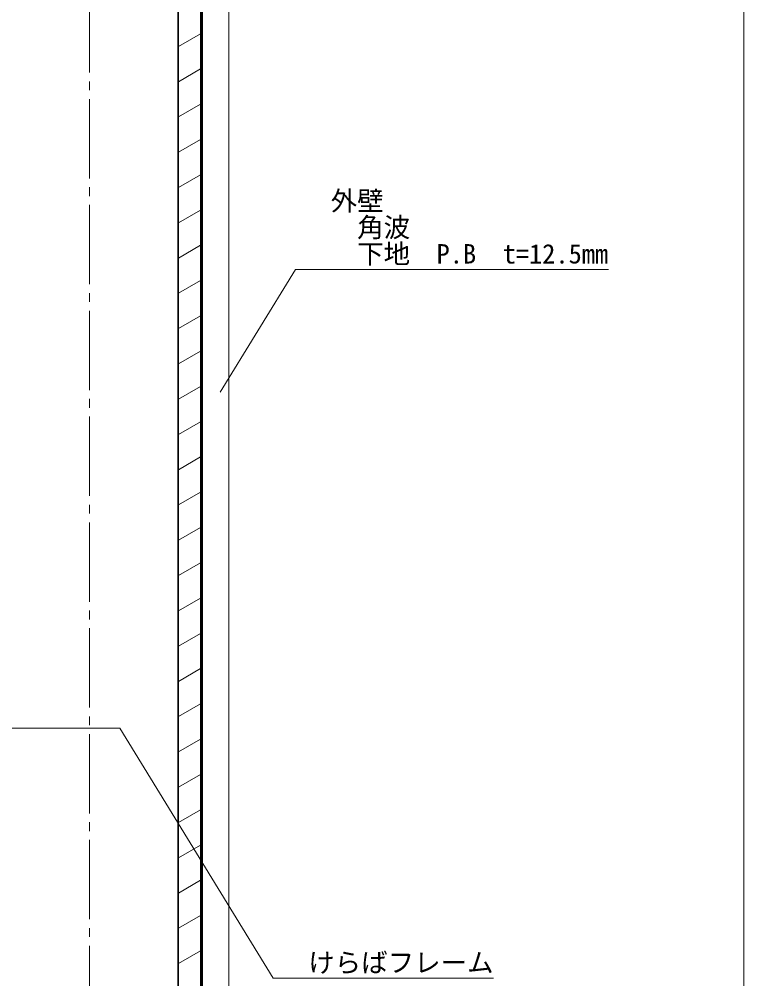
# Model space of a CAD drawing. Units: millimetres at full size, sheet at 1:5; details may follow other scales. Extents: x -3142 to 7368, y -2477 to 957.
# Drawn here: x -1593 to -1182, y -1972 to -1428 of the extents above; entities that cross this region are included whole.
import ezdxf
from ezdxf.enums import TextEntityAlignment as Align

# ---------------------------------------------------------------- set-up
doc = ezdxf.new("R2010")
doc.units = ezdxf.units.MM
doc.header["$LTSCALE"] = 5
doc.linetypes.add('CHAIN2', pattern=[12, 9, -1, 1, -1])
doc.layers.add('0-0_0', color=7, linetype='Continuous', lineweight=18)
doc.styles.add('ＭＳ ゴシック', font='')
doc.styles.get('ＭＳ ゴシック').set_extended_font_data('MS Gothic')

msp = doc.modelspace()

# ---------------------------------------------------------------- linework, layer by layer
at = {"layer": '0-0_0', "color": 4, "linetype": 'CHAIN2'}
msp.add_line((-1552.748, -1173.297), (-1552.748, -2207.811), dxfattribs=at)
at = {"layer": '0-0_0', "color": 4}
for p, q in [((-1502.248, -2207.811), (-1502.248, -1336.217)), ((-1489.748, -1336.217), (-1489.748, -2207.811)), ((-1502.248, -1443.434), (-1489.748, -1436.217)), ((-1502.248, -1463.434), (-1489.748, -1456.217)), ((-1502.248, -1483.434), (-1489.748, -1476.217)), ((-1502.248, -1503.434), (-1489.748, -1496.217)), ((-1502.248, -1523.434), (-1489.748, -1516.217)), ((-1502.248, -1543.434), (-1489.748, -1536.217)), ((-1502.248, -1563.434), (-1489.748, -1556.217)), ((-1478.676, -1639.388), (-1435.988, -1569.833)), ((-1435.988, -1569.833), (-1258.489, -1569.833)), ((-1502.248, -1583.434), (-1489.748, -1576.217)), ((-1502.248, -1603.434), (-1489.748, -1596.217)), ((-1502.248, -1623.434), (-1489.748, -1616.217)), ((-1502.248, -1643.434), (-1489.748, -1636.217)), ((-1502.248, -1663.434), (-1489.748, -1656.217)), ((-1502.248, -1683.434), (-1489.748, -1676.217)), ((-1502.248, -1703.434), (-1489.748, -1696.217)), ((-1502.248, -1723.434), (-1489.748, -1716.217)), ((-1502.248, -1743.434), (-1489.748, -1736.217)), ((-1502.248, -1763.434), (-1489.748, -1756.217)), ((-1502.248, -1783.434), (-1489.748, -1776.217)), ((-1502.248, -1803.434), (-1489.748, -1796.217)), ((-1502.248, -1823.434), (-1489.748, -1816.217)), ((-1535.614, -1830.061), (-1685.614, -1830.061)), ((-1448.704, -1971.669), (-1535.614, -1830.061)), ((-1502.248, -1843.434), (-1489.748, -1836.217)), ((-1502.248, -1863.434), (-1489.748, -1856.217)), ((-1502.248, -1883.434), (-1489.748, -1876.217)), ((-1502.248, -1903.434), (-1489.748, -1896.217)), ((-1502.248, -1923.434), (-1489.748, -1916.217)), ((-1502.248, -1943.434), (-1489.748, -1936.217)), ((-1502.248, -1963.434), (-1489.748, -1956.217)), ((-1323.704, -1971.669), (-1448.704, -1971.669))]:
    msp.add_line(p, q, dxfattribs=at)
at = {"layer": '0-0_0', "color": 2}
for p, q in [((-1489.248, -2207.811), (-1489.248, -1336.217)), ((-1488.748, -2207.811), (-1488.748, -1336.217)), ((-1473.748, -1336.217), (-1473.748, -2207.811))]:
    msp.add_line(p, q, dxfattribs=at)
at = {"layer": '0-0_0'}
msp.add_line((-1502.748, -2207.811), (-1502.748, -1384.29), dxfattribs=at)
msp.add_lwpolyline([(-3141.76, -1082.489), (-1181.76, -1082.489), (-1181.76, -2477.489), (-3141.76, -2477.489)], close=True, dxfattribs=at)

# ---------------------------------------------------------------- texts
at = {"layer": '0-0_0', "style": 'ＭＳ ゴシック'}
for s, p in [('外壁', (-1415.989, -1539.833)), ('\u3000角波', (-1415.989, -1554.833)), ('\u3000下地\u3000P.B\u3000t=12.5mm', (-1415.989, -1569.833)), ('けらばフレーム', (-1428.704, -1971.669))]:
    msp.add_text(s, height=11, dxfattribs=at).set_placement(p, align=Align.BOTTOM_LEFT)

doc.saveas('drawing.dxf')
